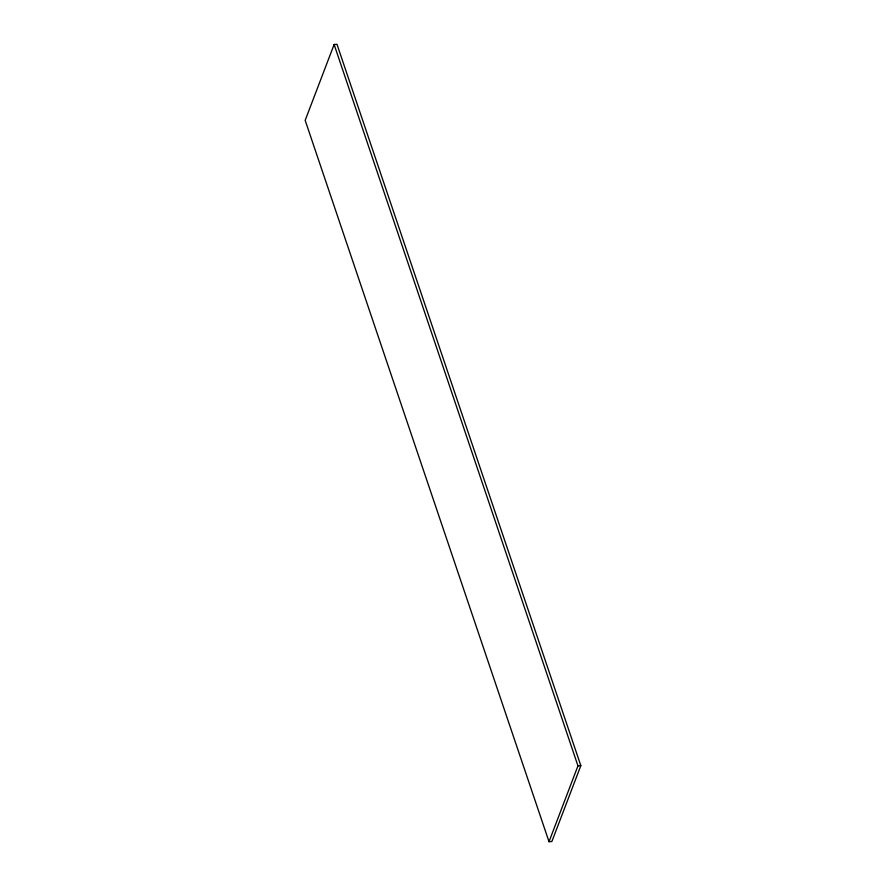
<?xml version="1.0" encoding="UTF-8"?>
<svg xmlns="http://www.w3.org/2000/svg" width="886" height="886" viewBox="0 0 886 886"><rect width="100%" height="100%" fill="white"/><g stroke="black" fill="none" stroke-linecap="round" stroke-linejoin="round"><path stroke-width="1.33" d="M334.122 44.499L305.172 120.341L549.01 841.7L551.878 841.501L580.828 765.659L336.99 44.3L334.122 44.499L577.96 765.869L549.01 841.7M577.96 765.869L580.828 765.659"/></g></svg>
